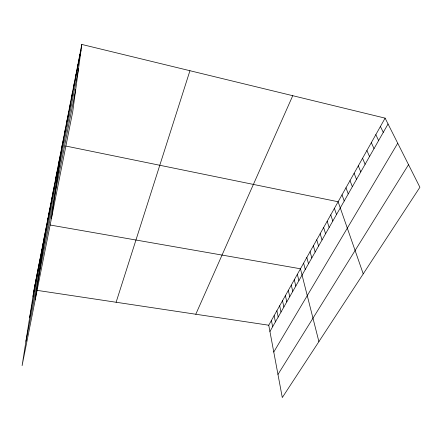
<?xml version="1.0" encoding="UTF-8"?>
<svg xmlns="http://www.w3.org/2000/svg" width="442" height="442" viewBox="0 0 442 442"><rect width="100%" height="100%" fill="white"/><g stroke="black" fill="none" stroke-linecap="round" stroke-linejoin="round"><path stroke-width="0.66" d="M81.798 44.443L72.726 111.721L22.1 365.639L33.995 289.902L81.798 44.443L385.104 118.136L419.9 187.27L282.294 397.557L268.753 325.218L385.104 118.136M79.046 60.272L79.82 54.604M75.184 80.085L75.985 74.278M77.096 70.284L77.88 64.549M73.311 89.671L74.134 83.809M69.687 108.251L70.532 102.279M71.477 99.058L72.317 93.14M67.93 117.257L68.792 111.235M64.521 134.722L65.405 128.605M66.206 126.075L67.085 120.009M59.709 159.396L60.626 153.17M51.416 218.602L62.156 145.302M62.869 143.191L63.764 137.037M56.709 174.761L57.642 168.468M58.195 167.148L59.117 160.888M52.416 196.762L53.377 190.397M53.819 189.563L54.769 183.22M55.25 182.231L56.195 175.91M47.045 224.298L48.029 217.856M48.349 217.597L49.327 211.171M49.681 210.773L50.653 204.37M51.04 203.828L52.001 197.441M42.034 249.973L43.034 243.476M43.255 243.719L44.25 237.232M44.498 237.354L45.487 230.884M35.2 299.941L46.747 224.425M37.355 273.968L38.371 267.443M38.493 268.117L39.509 261.598M39.653 262.172L40.664 255.658M40.835 256.122L41.841 249.62M34.04 290.958L35.062 284.421M35.128 285.388L36.15 278.852M36.233 279.725L37.25 273.189M32.968 296.444L81.046 50.04M29.614 317.798L78.543 68.582M25.929 341.274L75.726 89.466M116.113 302.256L189.938 70.714M195.795 314.245L292.748 95.693M269.929 331.522L388.048 123.981M273.769 352.025L397.734 143.225M277.968 374.44L408.53 164.673M36.592 290.289L268.753 325.218M50.029 225L300.461 268.78L318.903 341.616M65.521 145.987L338.124 201.751L363.236 273.863M380.424 126.467L383.28 132.351M375.827 134.644L378.606 140.567M371.324 142.661L374.02 148.623M366.899 150.534L369.523 156.529M362.562 158.258L365.109 164.28M358.302 165.838L360.777 171.894M354.119 173.286L356.523 179.364M350.014 180.596L352.351 186.701M345.976 187.773L348.252 193.9M342.014 194.823L344.224 200.977M334.412 208.359L336.5 214.552M330.76 214.856L332.793 221.066M327.168 221.249L329.152 227.47M323.638 227.531L325.566 233.768M320.163 233.713L322.041 239.962M316.748 239.796L318.572 246.05M313.389 245.78L315.163 252.045M310.08 251.669L311.809 257.94M306.82 257.459L308.505 263.741M303.615 263.167L305.256 269.454M297.356 274.305L298.908 280.609M294.3 279.753L295.808 286.051M291.289 285.112L292.759 291.416M288.322 290.388L289.753 296.698M285.399 295.587L286.792 301.897M282.521 300.715L283.874 307.024M279.687 305.759L281.002 312.069M276.891 310.732L278.173 317.041M274.139 315.632L275.388 321.936M271.427 320.461L272.637 326.765"/></g></svg>
